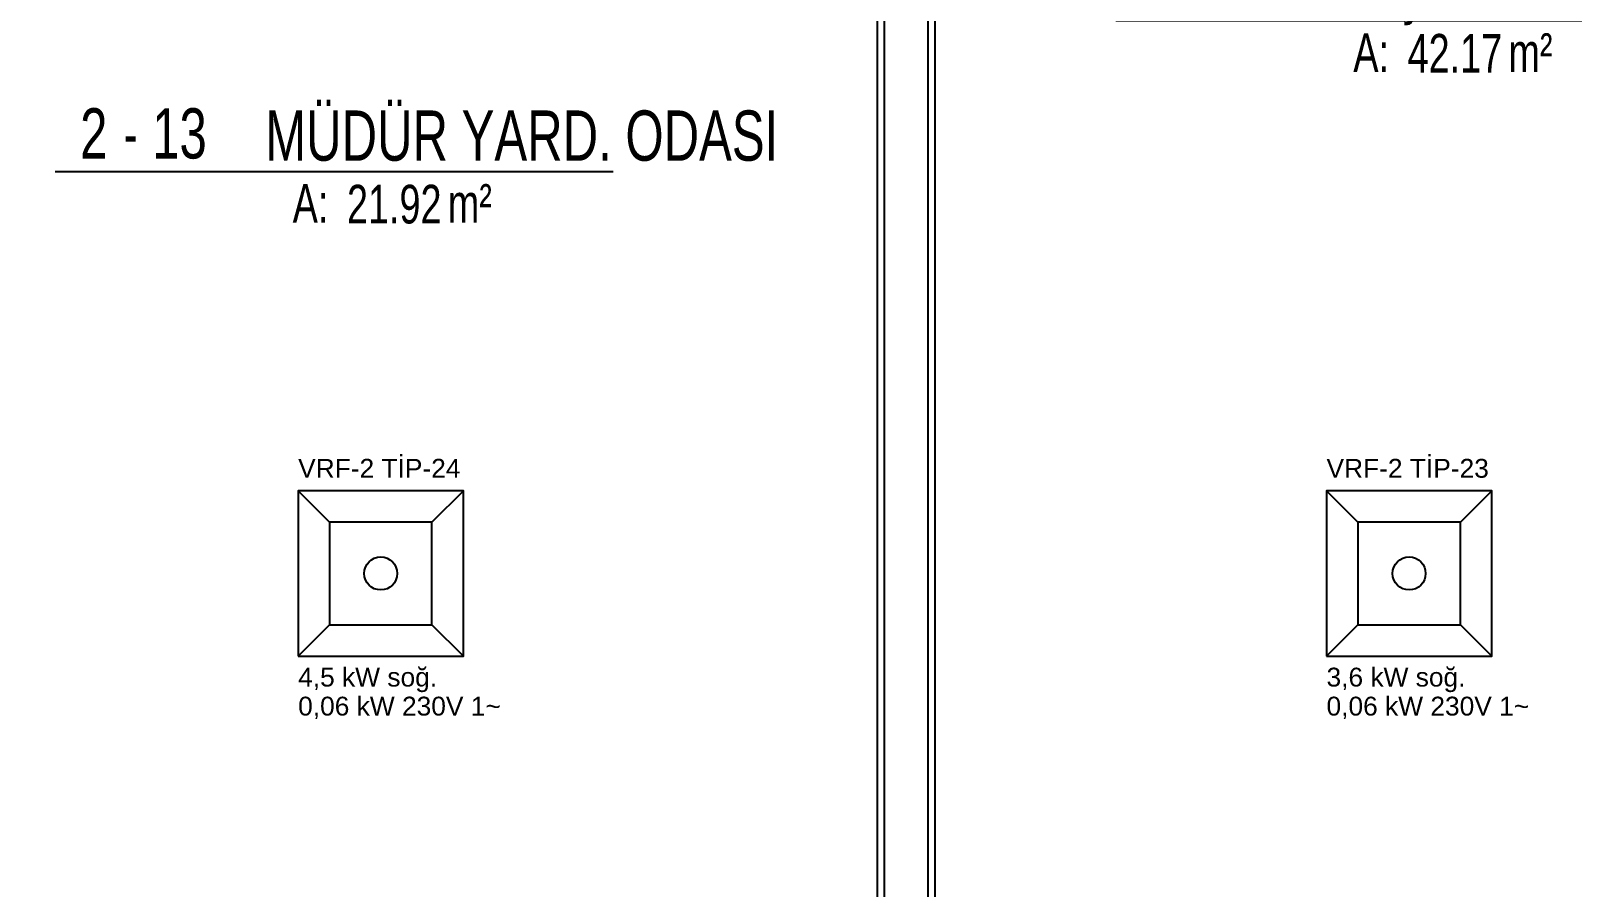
# Model space of a CAD drawing. Header units: inches. Extents: x 21 to 32698, y 13 to 3712.
# Drawn here: x 15407 to 15939, y 1217 to 1512 of the extents above; entities that cross this region are included whole.
import ezdxf
from ezdxf.enums import TextEntityAlignment as Align

# ---------------------------------------------------------------- set-up
doc = ezdxf.new("R2010")
doc.units = ezdxf.units.IN
doc.header["$MEASUREMENT"] = 0
for name, color, linetype in [('MEK-ELK-ETIKET', 7, 'Continuous'), ('MEK-ELK-GUC', 6, 'Continuous'), ('MEK-ELK-VRF-IC', 4, 'Continuous')]:
    doc.layers.add(name, color=color, linetype=linetype)
for name, color, linetype, lineweight in [('Z_MİM_-KM-AREA-IDEN', 8, 'Continuous', 25), ('Z_MİM_-KM-WALL', 8, 'Continuous', 25), ('Z_MİM_-KM-WALL-PLASTER', 8, 'Continuous', 25)]:
    doc.layers.add(name, color=color, linetype=linetype, lineweight=lineweight)
doc.styles.add('Arial_4', font='arial.ttf', dxfattribs={"height": 10})
doc.styles.add('MAH', font='arial.ttf', dxfattribs={"width": 0.8, "height": 17.5})
doc.styles.add('MEK_ELK', font='arial.ttf')

# ---------------------------------------------------------------- blocks, each defined once
blk = doc.blocks.new('*U121')
blk.add_line((0, 0), (192.45, 0))
at = {"color": 7, "style": 'MAH', "width": 0.6}
blk.add_text('-', height=17.07, dxfattribs=at).set_placement((25.99, 13.11), align=Align.MIDDLE_CENTER)
at = {"color": 7, "style": 'Arial_4', "width": 0.7}
for s, p in [('A:', (81.91, -17.69)), ('m² ', (135.42, -17.69))]:
    blk.add_text(s, height=13.333, dxfattribs=at).set_placement(p)
for tag, p in [('K', (8.57, 13.11)), ('00', (33.43, 13.11)), ('MAHALADI', (72.42, 12.35))]:
    blk.add_attdef(tag, text='', height=17.33, dxfattribs=at).set_placement(p, align=Align.MIDDLE_LEFT)
blk.add_attdef('27.00', text='', height=13.33, dxfattribs=at).set_placement((133.25, -11.29), align=Align.MIDDLE_RIGHT)
blk = doc.blocks.new('MEK_VRF_KASET_570')
for p, q in [((-28.5, 28.5), (-17.67, 17.67)), ((28.5, 28.5), (17.67, 17.67)), ((-28.5, -28.5), (-17.67, -17.67)), ((28.5, -28.5), (17.67, -17.67))]:
    blk.add_line(p, q)
for points in [[(-28.5, -28.5), (28.5, -28.5), (28.5, 28.5), (-28.5, 28.5)], [(-17.67, -17.67), (17.67, -17.67), (17.67, 17.67), (-17.67, 17.67)]]:
    blk.add_lwpolyline(points, close=True)
blk.add_circle((0, 0), 5.7)

msp = doc.modelspace()

# ---------------------------------------------------------------- linework, layer by layer
at = {"layer": 'Z_MİM_-KM-WALL'}
for p, q in [((15701.71, 1647.08), (15701.71, 1002.08)), ((15716.71, 1647.08), (15716.71, 1002.08))]:
    msp.add_line(p, q, dxfattribs=at)
at = {"layer": 'Z_MİM_-KM-WALL-PLASTER'}
for points in [[(15699.21, 1644.58), (15699.21, 1004.58), (15359.21, 1004.58), (15359.21, 1134.58), (15354.21, 1134.58), (15354.21, 1509.58), (15359.21, 1509.58), (15359.21, 1589.58), (15454.21, 1589.58), (15454.21, 1644.58)], [(16374.21, 1644.58), (16374.21, 1004.58), (15999.21, 1004.58), (15999.21, 1029.58), (15894.21, 1029.58), (15894.22, 1004.58), (15719.21, 1004.58), (15719.21, 1644.58), (15844.21, 1644.58), (15844.21, 1634.58), (15999.21, 1634.58), (15999.21, 1644.58)]]:
    msp.add_lwpolyline(points, close=True, dxfattribs=at)

# ---------------------------------------------------------------- block references
at = {"layer": 'MEK-ELK-VRF-IC'}
for p in [(15528, 1325), (15882.75, 1325)]:
    msp.add_blockref('MEK_VRF_KASET_570', p, dxfattribs=at)
at = {"layer": 'Z_MİM_-KM-AREA-IDEN'}
for p, values in [((15781.59, 1515.63), {'27.00': '42.17', '00': '12', 'K': '2', 'MAHALADI': 'BAŞ MÜDÜR ODASI'}), ((15415.71, 1463.62), {'27.00': '21.92', '00': '13', 'K': '2', 'MAHALADI': 'MÜDÜR YARD. ODASI'})]:
    msp.add_blockref('*U121', p, dxfattribs=at).add_auto_attribs(values)

# ---------------------------------------------------------------- texts
at = {"layer": 'MEK-ELK-ETIKET', "style": 'MEK_ELK'}
for s, p in [('VRF-2 TİP-24', (15499.5, 1358)), ('VRF-2 TİP-23', (15854.25, 1358)), ('4,5 kW soğ.', (15499.5, 1286)), ('3,6 kW soğ.', (15854.25, 1286))]:
    msp.add_text(s, height=6.5, dxfattribs=at).set_placement(p)
at = {"layer": 'MEK-ELK-GUC', "style": 'MEK_ELK'}
for p in [(15499.5, 1276), (15854.25, 1276)]:
    msp.add_text('0,06 kW 230V 1~', height=6.5, dxfattribs=at).set_placement(p)

doc.saveas('drawing.dxf')
